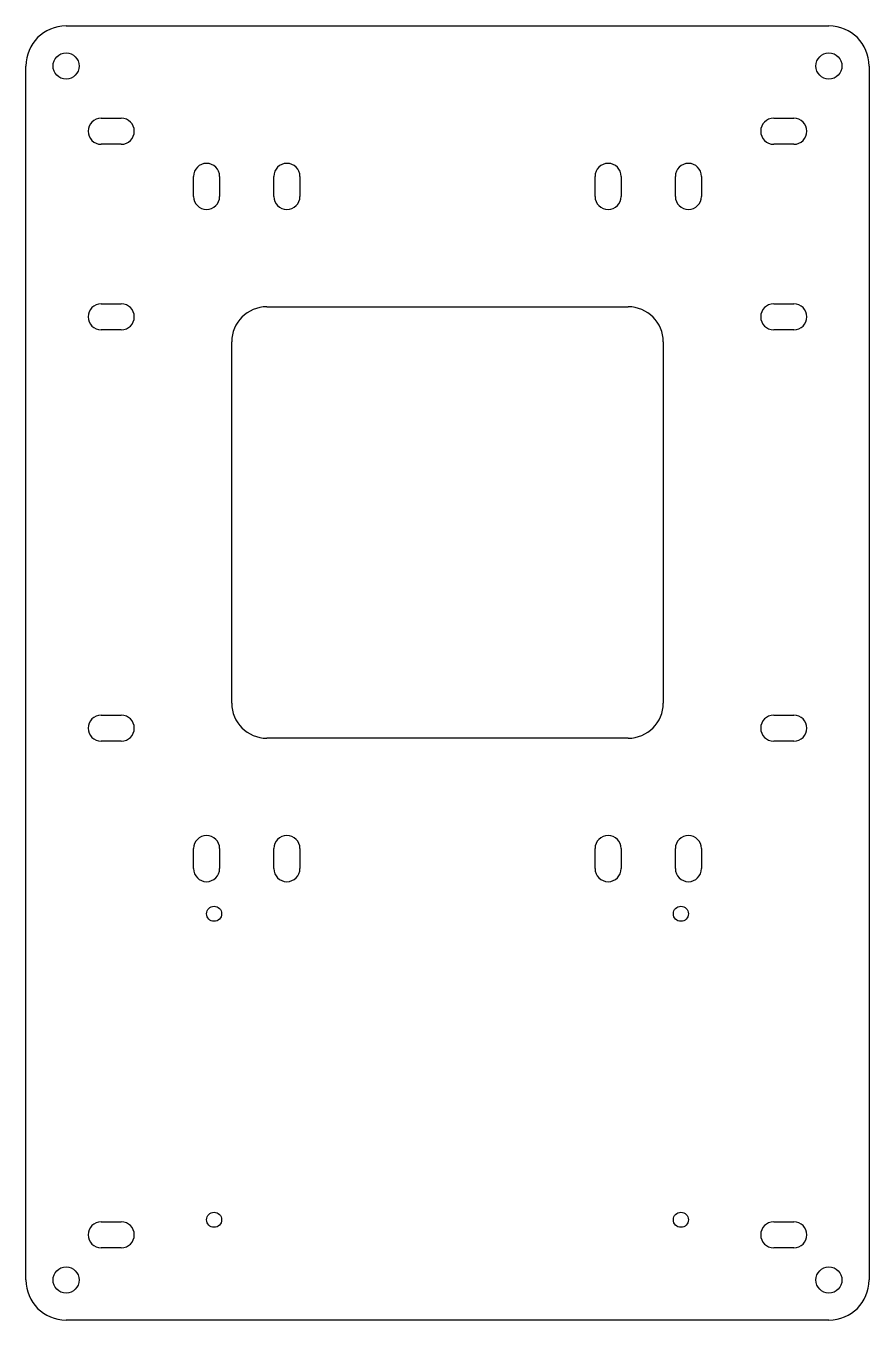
# Model space of a CAD drawing. Header units: millimetres. Extents: x -84 to 84, y -159 to 99.
import ezdxf

# ---------------------------------------------------------------- set-up
doc = ezdxf.new("R2010")
doc.units = ezdxf.units.MM

msp = doc.modelspace()

# ---------------------------------------------------------------- linework, layer by layer
at = {"color": 7, "linetype": 'Continuous', "lineweight": 25}
for p, q in [((-76, 99), (76, 99)), ((-84, -151), (-84, 91)), ((84, 91), (84, -151)), ((-69, 80.6), (-65, 80.6)), ((65, 80.6), (69, 80.6)), ((-65, 75.4), (-69, 75.4)), ((69, 75.4), (65, 75.4)), ((-50.6, 65), (-50.6, 69)), ((-45.4, 69), (-45.4, 65)), ((-34.6, 65), (-34.6, 69)), ((-29.4, 69), (-29.4, 65)), ((29.4, 65), (29.4, 69)), ((34.6, 69), (34.6, 65)), ((45.4, 65), (45.4, 69)), ((50.6, 69), (50.6, 65)), ((-69, 43.6), (-65, 43.6)), ((-36, 43), (36, 43)), ((65, 43.6), (69, 43.6)), ((-65, 38.4), (-69, 38.4)), ((69, 38.4), (65, 38.4)), ((-43, -36), (-43, 36)), ((43, 36), (43, -36)), ((-69, -38.4), (-65, -38.4)), ((65, -38.4), (69, -38.4)), ((-65, -43.6), (-69, -43.6)), ((36, -43), (-36, -43)), ((69, -43.6), (65, -43.6)), ((-50.6, -69), (-50.6, -65)), ((-45.4, -65), (-45.4, -69)), ((-34.6, -69), (-34.6, -65)), ((-29.4, -65), (-29.4, -69)), ((29.4, -69), (29.4, -65)), ((34.6, -65), (34.6, -69)), ((45.4, -69), (45.4, -65)), ((50.6, -65), (50.6, -69)), ((-69, -139.4), (-65, -139.4)), ((65, -139.4), (69, -139.4)), ((-65, -144.6), (-69, -144.6)), ((69, -144.6), (65, -144.6)), ((76, -159), (-76, -159))]:
    msp.add_line(p, q, dxfattribs=at)
for centre, radius in [((-76, 91), 2.6), ((76, 91), 2.6), ((-46.5, -78), 1.5), ((46.5, -78), 1.5), ((-46.5, -139), 1.5), ((46.5, -139), 1.5), ((-76, -151), 2.6), ((76, -151), 2.6)]:
    msp.add_circle(centre, radius, dxfattribs=at)
for centre, radius, start, end in [((-76, 91), 8, 90, 180), ((76, 91), 8, 0, 90), ((-69, 78), 2.6, 90, 270), ((-65, 78), 2.6, 270, 90), ((65, 78), 2.6, 90, 270), ((69, 78), 2.6, 270, 90), ((-48, 69), 2.6, 0, 180), ((-32, 69), 2.6, 0, 180), ((32, 69), 2.6, 0, 180), ((48, 69), 2.6, 0, 180), ((-48, 65), 2.6, 180, 0), ((-32, 65), 2.6, 180, 0), ((32, 65), 2.6, 180, 0), ((48, 65), 2.6, 180, 0), ((-69, 41), 2.6, 90, 270), ((-65, 41), 2.6, 270, 90), ((-36, 36), 7, 90, 180), ((36, 36), 7, 0, 90), ((65, 41), 2.6, 90, 270), ((69, 41), 2.6, 270, 90), ((-36, -36), 7, 180, 270), ((36, -36), 7, 270, 0), ((-69, -41), 2.6, 90, 270), ((-65, -41), 2.6, 270, 90), ((65, -41), 2.6, 90, 270), ((69, -41), 2.6, 270, 90), ((-48, -65), 2.6, 0, 180), ((-32, -65), 2.6, 0, 180), ((32, -65), 2.6, 0, 180), ((48, -65), 2.6, 0, 180), ((-48, -69), 2.6, 180, 0), ((-32, -69), 2.6, 180, 0), ((32, -69), 2.6, 180, 0), ((48, -69), 2.6, 180, 0), ((-69, -142), 2.6, 90, 270), ((-65, -142), 2.6, 270, 90), ((65, -142), 2.6, 90, 270), ((69, -142), 2.6, 270, 90), ((-76, -151), 8, 180, 270), ((76, -151), 8, 270, 0)]:
    msp.add_arc(centre, radius, start, end, dxfattribs=at)

doc.saveas('drawing.dxf')
